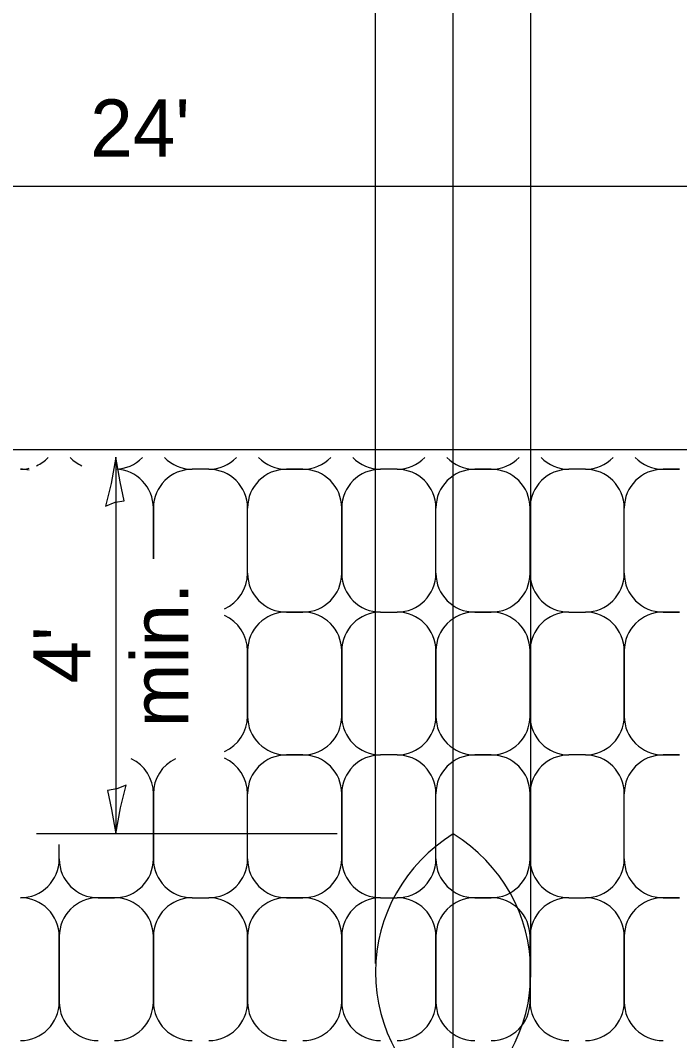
# Model space of a CAD drawing. Extents: x 0 to 2.83, y -0.07 to 1.83.
# Drawn here: x 0.7275 to 0.8619, y 0.7561 to 0.9643 of the extents above; entities that cross this region are included whole.
import ezdxf

# ---------------------------------------------------------------- set-up
doc = ezdxf.new("R2010")
doc.units = 0
doc.layers.add('RD_Pr_Roadway_Dimensions', color=7, linetype='Continuous')
doc.layers.add('SH_General_Details', color=7, linetype='Continuous')

msp = doc.modelspace()

# ---------------------------------------------------------------- linework, layer by layer
at = {"layer": 'RD_Pr_Roadway_Dimensions'}
for p, q in [((1.0437775577967956, 0.930386413613955), (0.5877775577967956, 0.930386413613955)), ((0.7469611411353544, 0.8751264969507851), (0.7469611411353544, 0.7982540802756944)), ((0.7920940578049019, 0.7982540802756944), (0.7307588911315397, 0.7982540802756944))]:
    msp.add_line(p, q, dxfattribs=at)
for points in [[(0.744869141127725, 0.8651284969451526), (0.7467911411387816, 0.865942496955643), (0.7486331411262944, 0.8662564969460168), (0.7478271411320165, 0.8701264969507851), (0.7469611411353544, 0.8751264969507851), (0.7459911411268607, 0.8697924969593682)], [(0.7490531411236122, 0.808252080281327), (0.7471311411326721, 0.8074380802909532), (0.7452891411250427, 0.8071240802804628), (0.7460951411386922, 0.8032540802756944), (0.7469611411353544, 0.7982540802756944), (0.7479311411244765, 0.803588080287228)]]:
    msp.add_lwpolyline(points, close=True, dxfattribs=at)
at = {"layer": 'SH_General_Details'}
for p, q in [((0.8157775577967956, 0.2959146636130908), (0.8157775577967956, 1.6083855802814164)), ((0.799944224463214, 0.771836163620154), (0.799944224463214, 1.3488186636167265)), ((0.8316108911296323, 0.7698839136163392), (0.8316108911296323, 1.3488186636167265)), ((0.5877775577967956, 0.8767335802915194), (1.0437775577967956, 0.8767335802915194)), ((0.7659057244723633, 0.8726865802804628), (0.7625332244699791, 0.8726865802804628)), ((0.7659057244723633, 0.8726865802804628), (0.7625332244699791, 0.8726865802804628)), ((0.7851115578075841, 0.8726865802804628), (0.7817390578051999, 0.8726865802804628)), ((0.7817390578051999, 0.8726865802804628), (0.7851115578075841, 0.8726865802804628)), ((0.8043173911234334, 0.8726865802804628), (0.8009448911411657, 0.8726865802804628)), ((0.8043173911234334, 0.8726865802804628), (0.8009448911411657, 0.8726865802804628)), ((0.8201507244570151, 0.8726865802804628), (0.8235232244593993, 0.8726865802804628)), ((0.8235232244593993, 0.8726865802804628), (0.8201507244570151, 0.8726865802804628)), ((0.8427290577953651, 0.8726865802804628), (0.839356557792981, 0.8726865802804628)), ((0.8427290577953651, 0.8726865802804628), (0.839356557792981, 0.8726865802804628)), ((0.8585623911282018, 0.8726865802804628), (0.861934891130586, 0.8726865802804628)), ((0.861934891130586, 0.8726865802804628), (0.8585623911282018, 0.8726865802804628)), ((0.7546165578028158, 0.8543800802829363), (0.7546165578028158, 0.8647699136140444)), ((0.7546165578028158, 0.8647699136140444), (0.7546165578028158, 0.8543800802829363)), ((0.7546165578028158, 0.8647699136140444), (0.7546165578028158, 0.8543800802829363)), ((0.7738223911387816, 0.85145408028389), (0.7738223911387816, 0.8647699136140444)), ((0.7738223911387816, 0.85145408028389), (0.7738223911387816, 0.8647699136140444)), ((0.7738223911387816, 0.85145408028389), (0.7738223911387816, 0.8647699136140444)), ((0.7930282244747475, 0.85145408028389), (0.7930282244747475, 0.8647699136140444)), ((0.7930282244747475, 0.8647699136140444), (0.7930282244747475, 0.85145408028389)), ((0.7930282244747475, 0.8647699136140444), (0.7930282244747475, 0.85145408028389)), ((0.8122340577905968, 0.85145408028389), (0.8122340577905968, 0.8647699136140444)), ((0.8122340577905968, 0.85145408028389), (0.8122340577905968, 0.8647699136140444)), ((0.8122340577905968, 0.85145408028389), (0.8122340577905968, 0.8647699136140444)), ((0.8314398911258176, 0.85145408028389), (0.8314398911258176, 0.8647699136140444)), ((0.8314398911258176, 0.8647699136140444), (0.8314398911258176, 0.85145408028389)), ((0.8314398911258176, 0.8647699136140444), (0.8314398911258176, 0.85145408028389)), ((0.8506457244617834, 0.85145408028389), (0.8506457244617834, 0.8647699136140444)), ((0.8506457244617834, 0.85145408028389), (0.8506457244617834, 0.8647699136140444)), ((0.8506457244617834, 0.85145408028389), (0.8506457244617834, 0.8647699136140444)), ((0.7817390578051999, 0.8435374136167266), (0.7851115578075841, 0.8435374136167266)), ((0.7817390578051999, 0.8435374136167266), (0.7851115578075841, 0.8435374136167266)), ((0.7851115578075841, 0.8435374136167266), (0.7817390578051999, 0.8435374136167266)), ((0.8009448911411657, 0.8435374136167266), (0.8043173911234334, 0.8435374136167266)), ((0.8009448911411657, 0.8435374136167266), (0.8043173911234334, 0.8435374136167266)), ((0.8201507244570151, 0.8435374136167266), (0.8235232244593993, 0.8435374136167266)), ((0.8201507244570151, 0.8435374136167266), (0.8235232244593993, 0.8435374136167266)), ((0.8235232244593993, 0.8435374136167266), (0.8201507244570151, 0.8435374136167266)), ((0.839356557792981, 0.8435374136167266), (0.8427290577953651, 0.8435374136167266)), ((0.839356557792981, 0.8435374136167266), (0.8427290577953651, 0.8435374136167266)), ((0.8585623911282018, 0.8435374136167266), (0.861934891130586, 0.8435374136167266)), ((0.8585623911282018, 0.8435374136167266), (0.861934891130586, 0.8435374136167266)), ((0.861934891130586, 0.8435374136167266), (0.8585623911282018, 0.8435374136167266)), ((0.7738223911387816, 0.8223049136201539), (0.7738223911387816, 0.8356207469503083)), ((0.7738223911387816, 0.8356207469503083), (0.7738223911387816, 0.8223049136201539)), ((0.7930282244747475, 0.8356207469503083), (0.7930282244747475, 0.8223049136201539)), ((0.7930282244747475, 0.8223049136201539), (0.7930282244747475, 0.8356207469503083)), ((0.8122340577905968, 0.8356207469503083), (0.8122340577905968, 0.8223049136201539)), ((0.8122340577905968, 0.8223049136201539), (0.8122340577905968, 0.8356207469503083)), ((0.8314398911258176, 0.8356207469503083), (0.8314398911258176, 0.8223049136201539)), ((0.8314398911258176, 0.8223049136201539), (0.8314398911258176, 0.8356207469503083)), ((0.8506457244617834, 0.8356207469503083), (0.8506457244617834, 0.8223049136201539)), ((0.8506457244617834, 0.8223049136201539), (0.8506457244617834, 0.8356207469503083)), ((0.7851115578075841, 0.8143882469537356), (0.7817390578051999, 0.8143882469537356)), ((0.7817390578051999, 0.8143882469537356), (0.7851115578075841, 0.8143882469537356)), ((0.8043173911234334, 0.8143882469537356), (0.8009448911411657, 0.8143882469537356)), ((0.8043173911234334, 0.8143882469537356), (0.8009448911411657, 0.8143882469537356)), ((0.8201507244570151, 0.8143882469537356), (0.8235232244593993, 0.8143882469537356)), ((0.8235232244593993, 0.8143882469537356), (0.8201507244570151, 0.8143882469537356)), ((0.8427290577953651, 0.8143882469537356), (0.839356557792981, 0.8143882469537356)), ((0.8427290577953651, 0.8143882469537356), (0.839356557792981, 0.8143882469537356)), ((0.8585623911282018, 0.8143882469537356), (0.861934891130586, 0.8143882469537356)), ((0.861934891130586, 0.8143882469537356), (0.8585623911282018, 0.8143882469537356)), ((0.7546165578028158, 0.7931557469564178), (0.7546165578028158, 0.8064715802865723)), ((0.7546165578028158, 0.8064715802865723), (0.7546165578028158, 0.7931557469564178)), ((0.7546165578028158, 0.8064715802865723), (0.7546165578028158, 0.7931557469564178)), ((0.7738223911387816, 0.7931557469564178), (0.7738223911387816, 0.8064715802865723)), ((0.7738223911387816, 0.7931557469564178), (0.7738223911387816, 0.8064715802865723)), ((0.7738223911387816, 0.7931557469564178), (0.7738223911387816, 0.8064715802865723)), ((0.7930282244747475, 0.7931557469564178), (0.7930282244747475, 0.8064715802865723)), ((0.7930282244747475, 0.8064715802865723), (0.7930282244747475, 0.7931557469564178)), ((0.7930282244747475, 0.8064715802865723), (0.7930282244747475, 0.7931557469564178)), ((0.8122340577905968, 0.7931557469564178), (0.8122340577905968, 0.8064715802865723)), ((0.8122340577905968, 0.7931557469564178), (0.8122340577905968, 0.8064715802865723)), ((0.8122340577905968, 0.7931557469564178), (0.8122340577905968, 0.8064715802865723)), ((0.8314398911258176, 0.7931557469564178), (0.8314398911258176, 0.8064715802865723)), ((0.8314398911258176, 0.8064715802865723), (0.8314398911258176, 0.7931557469564178)), ((0.8314398911258176, 0.8064715802865723), (0.8314398911258176, 0.7931557469564178)), ((0.8506457244617834, 0.7931557469564178), (0.8506457244617834, 0.8064715802865723)), ((0.8506457244617834, 0.7931557469564178), (0.8506457244617834, 0.8064715802865723)), ((0.8506457244617834, 0.7931557469564178), (0.8506457244617834, 0.8064715802865723)), ((0.7354107244675949, 0.7931557469564178), (0.7354107244675949, 0.7961134136120477)), ((0.7354107244675949, 0.7931557469564178), (0.7354107244675949, 0.7961134136120477)), ((0.7354107244675949, 0.7931557469564178), (0.7354107244675949, 0.7961134136120477)), ((0.7433273911340132, 0.7852390802899996), (0.7466998911363975, 0.7852390802899996)), ((0.7433273911340132, 0.7852390802899996), (0.7466998911363975, 0.7852390802899996)), ((0.7466998911363975, 0.7852390802899996), (0.7433273911340132, 0.7852390802899996)), ((0.7625332244699791, 0.7852390802899996), (0.7659057244723633, 0.7852390802899996)), ((0.7625332244699791, 0.7852390802899996), (0.7659057244723633, 0.7852390802899996)), ((0.7817390578051999, 0.7852390802899996), (0.7851115578075841, 0.7852390802899996)), ((0.7817390578051999, 0.7852390802899996), (0.7851115578075841, 0.7852390802899996)), ((0.7851115578075841, 0.7852390802899996), (0.7817390578051999, 0.7852390802899996)), ((0.8009448911411657, 0.7852390802899996), (0.8043173911234334, 0.7852390802899996)), ((0.8009448911411657, 0.7852390802899996), (0.8043173911234334, 0.7852390802899996)), ((0.8201507244570151, 0.7852390802899996), (0.8235232244593993, 0.7852390802899996)), ((0.8201507244570151, 0.7852390802899996), (0.8235232244593993, 0.7852390802899996)), ((0.8235232244593993, 0.7852390802899996), (0.8201507244570151, 0.7852390802899996)), ((0.839356557792981, 0.7852390802899996), (0.8427290577953651, 0.7852390802899996)), ((0.839356557792981, 0.7852390802899996), (0.8427290577953651, 0.7852390802899996)), ((0.8585623911282018, 0.7852390802899996), (0.861934891130586, 0.7852390802899996)), ((0.8585623911282018, 0.7852390802899996), (0.861934891130586, 0.7852390802899996)), ((0.861934891130586, 0.7852390802899996), (0.8585623911282018, 0.7852390802899996)), ((0.7354107244675949, 0.7773224136235812), (0.7354107244675949, 0.7640065802934268)), ((0.7354107244675949, 0.7640065802934268), (0.7354107244675949, 0.7773224136235812)), ((0.7546165578028158, 0.7773224136235812), (0.7546165578028158, 0.7640065802934268)), ((0.7546165578028158, 0.7640065802934268), (0.7546165578028158, 0.7773224136235812)), ((0.7738223911387816, 0.7773224136235812), (0.7738223911387816, 0.7640065802934268)), ((0.7738223911387816, 0.7640065802934268), (0.7738223911387816, 0.7773224136235812)), ((0.7930282244747475, 0.7773224136235812), (0.7930282244747475, 0.7640065802934268)), ((0.7930282244747475, 0.7640065802934268), (0.7930282244747475, 0.7773224136235812)), ((0.8122340577905968, 0.7773224136235812), (0.8122340577905968, 0.7640065802934268)), ((0.8122340577905968, 0.7640065802934268), (0.8122340577905968, 0.7773224136235812)), ((0.8314398911258176, 0.7773224136235812), (0.8314398911258176, 0.7640065802934268)), ((0.8314398911258176, 0.7640065802934268), (0.8314398911258176, 0.7773224136235812)), ((0.8506457244617834, 0.7773224136235812), (0.8506457244617834, 0.7640065802934268)), ((0.8506457244617834, 0.7640065802934268), (0.8506457244617834, 0.7773224136235812))]:
    msp.add_line(p, q, dxfattribs=at)
for centre, radius, start, end in [((0.7274943649431661, 0.8806035067836442), 0.007916666666666666, 294.5223, 315.6371611111111), ((0.7433276982767477, 0.8806035067836442), 0.007916666666666666, 224.3628388888889, 245.4777), ((0.7467001982791319, 0.8806035067836442), 0.007916666666666666, 271.70406111111106, 315.6371611111111), ((0.7625335316127136, 0.8806035067836442), 0.007916666666666666, 224.3628388888889, 270), ((0.7659060316150978, 0.8806035067836442), 0.007916666666666666, 270, 315.6371611111111), ((0.7817393649479345, 0.8806035067836442), 0.007916666666666666, 224.3628388888889, 270), ((0.7851118649503186, 0.8806035067836442), 0.007916666666666666, 270, 315.6371611111111), ((0.8009451982839003, 0.8806035067836442), 0.007916666666666666, 224.3628388888889, 270), ((0.804317698266168, 0.8806035067836442), 0.007916666666666666, 270, 315.6371611111111), ((0.8201510315997497, 0.8806035067836442), 0.007916666666666666, 224.3628388888889, 270), ((0.8235235316021338, 0.8806035067836442), 0.007916666666666666, 270, 315.6371611111111), ((0.8393568649357155, 0.8806035067836442), 0.007916666666666666, 224.3628388888889, 270), ((0.8427293649380997, 0.8806035067836442), 0.007916666666666666, 270, 315.6371611111111), ((0.8585626982709363, 0.8806035067836442), 0.007916666666666666, 224.3628388888889, 270), ((0.7274943649431661, 0.8806035067836442), 0.007916666666666666, 270, 282.85116666666664), ((0.7274943649431661, 0.8647701734500626), 0.007916666666666666, 77.16602499999999, 90), ((0.7467001982791319, 0.8647701734500626), 0.007916666666666666, 0, 88.29473055555559), ((0.7625335316127136, 0.8647701734500626), 0.007916666666666666, 90, 180), ((0.7659060316150978, 0.8647701734500626), 0.007916666666666666, 0, 90), ((0.7817393649479345, 0.8647701734500626), 0.007916666666666666, 90, 180), ((0.7851118649503186, 0.8647701734500626), 0.007916666666666666, 0, 90), ((0.8009451982839003, 0.8647701734500626), 0.007916666666666666, 90, 180), ((0.804317698266168, 0.8647701734500626), 0.007916666666666666, 0, 90), ((0.8201510315997497, 0.8647701734500626), 0.007916666666666666, 90, 180), ((0.8235235316021338, 0.8647701734500626), 0.007916666666666666, 0, 90), ((0.8393568649357155, 0.8647701734500626), 0.007916666666666666, 90, 180), ((0.8427293649380997, 0.8647701734500626), 0.007916666666666666, 0, 90), ((0.8585626982709363, 0.8647701734500626), 0.007916666666666666, 90, 180), ((0.7659060316150978, 0.8514543401005366), 0.007916666666666666, 293.85354722222223, 360), ((0.7817393649479345, 0.8514543401005366), 0.007916666666666666, 180, 270), ((0.7851118649503186, 0.8514543401005366), 0.007916666666666666, 270, 360), ((0.8009451982839003, 0.8514543401005366), 0.007916666666666666, 180, 270), ((0.804317698266168, 0.8514543401005366), 0.007916666666666666, 270, 360), ((0.8201510315997497, 0.8514543401005366), 0.007916666666666666, 180, 270), ((0.8235235316021338, 0.8514543401005366), 0.007916666666666666, 270, 360), ((0.8393568649357155, 0.8514543401005366), 0.007916666666666666, 180, 270), ((0.8427293649380997, 0.8514543401005366), 0.007916666666666666, 270, 360), ((0.8585626982709363, 0.8514543401005366), 0.007916666666666666, 180, 270), ((0.7817393649479345, 0.8356210067669549), 0.007916666666666666, 90, 180), ((0.7851118649503186, 0.8356210067669549), 0.007916666666666666, 0, 90), ((0.8009451982839003, 0.8356210067669549), 0.007916666666666666, 90, 180), ((0.804317698266168, 0.8356210067669549), 0.007916666666666666, 0, 90), ((0.8201510315997497, 0.8356210067669549), 0.007916666666666666, 90, 180), ((0.8235235316021338, 0.8356210067669549), 0.007916666666666666, 0, 90), ((0.8393568649357155, 0.8356210067669549), 0.007916666666666666, 90, 180), ((0.8427293649380997, 0.8356210067669549), 0.007916666666666666, 0, 90), ((0.8585626982709363, 0.8356210067669549), 0.007916666666666666, 90, 180), ((0.7659060316150978, 0.8356210067669549), 0.007916666666666666, 5.684341886080802e-14, 66.14645277777782), ((0.7659060316150978, 0.8223051734368005), 0.007916666666666666, 293.85354722222223, 360), ((0.7817393649479345, 0.8223051734368005), 0.007916666666666666, 180, 270), ((0.7851118649503186, 0.8223051734368005), 0.007916666666666666, 270, 360), ((0.8009451982839003, 0.8223051734368005), 0.007916666666666666, 180, 270), ((0.804317698266168, 0.8223051734368005), 0.007916666666666666, 270, 360), ((0.8201510315997497, 0.8223051734368005), 0.007916666666666666, 180, 270), ((0.8235235316021338, 0.8223051734368005), 0.007916666666666666, 270, 360), ((0.8393568649357155, 0.8223051734368005), 0.007916666666666666, 180, 270), ((0.8427293649380997, 0.8223051734368005), 0.007916666666666666, 270, 360), ((0.8585626982709363, 0.8223051734368005), 0.007916666666666666, 180, 270), ((0.7817393649479345, 0.8064718401032188), 0.007916666666666666, 90, 180), ((0.7851118649503186, 0.8064718401032188), 0.007916666666666666, 0, 90), ((0.8009451982839003, 0.8064718401032188), 0.007916666666666666, 90, 180), ((0.804317698266168, 0.8064718401032188), 0.007916666666666666, 0, 90), ((0.8201510315997497, 0.8064718401032188), 0.007916666666666666, 90, 180), ((0.8235235316021338, 0.8064718401032188), 0.007916666666666666, 0, 90), ((0.8393568649357155, 0.8064718401032188), 0.007916666666666666, 90, 180), ((0.8427293649380997, 0.8064718401032188), 0.007916666666666666, 0, 90), ((0.8585626982709363, 0.8064718401032188), 0.007916666666666666, 90, 180), ((0.7467001982791319, 0.8064718401032188), 0.007916666666666666, 0, 64.52861666666666), ((0.7625335316127136, 0.8064718401032188), 0.007916666666666666, 115.47138333333339, 180), ((0.7659060316150978, 0.8064718401032188), 0.007916666666666666, 0, 66.14645277777777), ((0.8330092588921979, 0.7700169407325486), 0.03307977721550267, 121.39292222222224, 238.42699444444446), ((0.7985464709861174, 0.7700169407325486), 0.03307977721550269, 301.57300555555554, 58.607077777777775), ((0.7274943649431661, 0.7931560067730644), 0.007916666666666666, 270, 360), ((0.7433276982767477, 0.7931560067730644), 0.007916666666666666, 180, 270), ((0.7467001982791319, 0.7931560067730644), 0.007916666666666666, 270, 360), ((0.7625335316127136, 0.7931560067730644), 0.007916666666666666, 180, 270), ((0.7659060316150978, 0.7931560067730644), 0.007916666666666666, 270, 360), ((0.7817393649479345, 0.7931560067730644), 0.007916666666666666, 180, 270), ((0.7851118649503186, 0.7931560067730644), 0.007916666666666666, 270, 360), ((0.8009451982839003, 0.7931560067730644), 0.007916666666666666, 180, 270), ((0.804317698266168, 0.7931560067730644), 0.007916666666666666, 270, 360), ((0.8201510315997497, 0.7931560067730644), 0.007916666666666666, 180, 270), ((0.8235235316021338, 0.7931560067730644), 0.007916666666666666, 270, 360), ((0.8393568649357155, 0.7931560067730644), 0.007916666666666666, 180, 270), ((0.8427293649380997, 0.7931560067730644), 0.007916666666666666, 270, 360), ((0.8585626982709363, 0.7931560067730644), 0.007916666666666666, 180, 270), ((0.7274943649431661, 0.7773226734402278), 0.007916666666666666, 0, 90), ((0.7433276982767477, 0.7773226734402278), 0.007916666666666666, 90, 180), ((0.7467001982791319, 0.7773226734402278), 0.007916666666666666, 0, 90), ((0.7625335316127136, 0.7773226734402278), 0.007916666666666666, 90, 180), ((0.7659060316150978, 0.7773226734402278), 0.007916666666666666, 0, 90), ((0.7817393649479345, 0.7773226734402278), 0.007916666666666666, 90, 180), ((0.7851118649503186, 0.7773226734402278), 0.007916666666666666, 0, 90), ((0.8009451982839003, 0.7773226734402278), 0.007916666666666666, 90, 180), ((0.804317698266168, 0.7773226734402278), 0.007916666666666666, 0, 90), ((0.8201510315997497, 0.7773226734402278), 0.007916666666666666, 90, 180), ((0.8235235316021338, 0.7773226734402278), 0.007916666666666666, 0, 90), ((0.8393568649357155, 0.7773226734402278), 0.007916666666666666, 90, 180), ((0.8427293649380997, 0.7773226734402278), 0.007916666666666666, 0, 90), ((0.8585626982709363, 0.7773226734402278), 0.007916666666666666, 90, 180), ((0.7274943649431661, 0.7640068401100734), 0.007916666666666666, 270, 360), ((0.7433276982767477, 0.7640068401100734), 0.007916666666666666, 180, 270), ((0.7467001982791319, 0.7640068401100734), 0.007916666666666666, 270, 360), ((0.7625335316127136, 0.7640068401100734), 0.007916666666666666, 180, 270), ((0.7659060316150978, 0.7640068401100734), 0.007916666666666666, 270, 360), ((0.7817393649479345, 0.7640068401100734), 0.007916666666666666, 180, 270), ((0.7851118649503186, 0.7640068401100734), 0.007916666666666666, 270, 360), ((0.8009451982839003, 0.7640068401100734), 0.007916666666666666, 180, 270), ((0.804317698266168, 0.7640068401100734), 0.007916666666666666, 270, 360), ((0.8201510315997497, 0.7640068401100734), 0.007916666666666666, 180, 270), ((0.8235235316021338, 0.7640068401100734), 0.007916666666666666, 270, 360), ((0.8393568649357155, 0.7640068401100734), 0.007916666666666666, 180, 270), ((0.8427293649380997, 0.7640068401100734), 0.007916666666666666, 270, 360), ((0.8585626982709363, 0.7640068401100734), 0.007916666666666666, 180, 270)]:
    msp.add_arc(centre, radius, start, end, dxfattribs=at)

# ---------------------------------------------------------------- texts
at = {"layer": 'RD_Pr_Roadway_Dimensions'}
msp.add_text("24'", height=0.011666669999999999, dxfattribs=at).set_placement((0.7417277171678793, 0.9364949963885048))
for s, p in [('min.', (0.7617638689493731, 0.8200405700263897)), ("4'", (0.7417638656159833, 0.8289716517860483))]:
    msp.add_text(s, height=0.011666669999999999, rotation=90, dxfattribs=at).set_placement(p)

doc.saveas('drawing.dxf')
